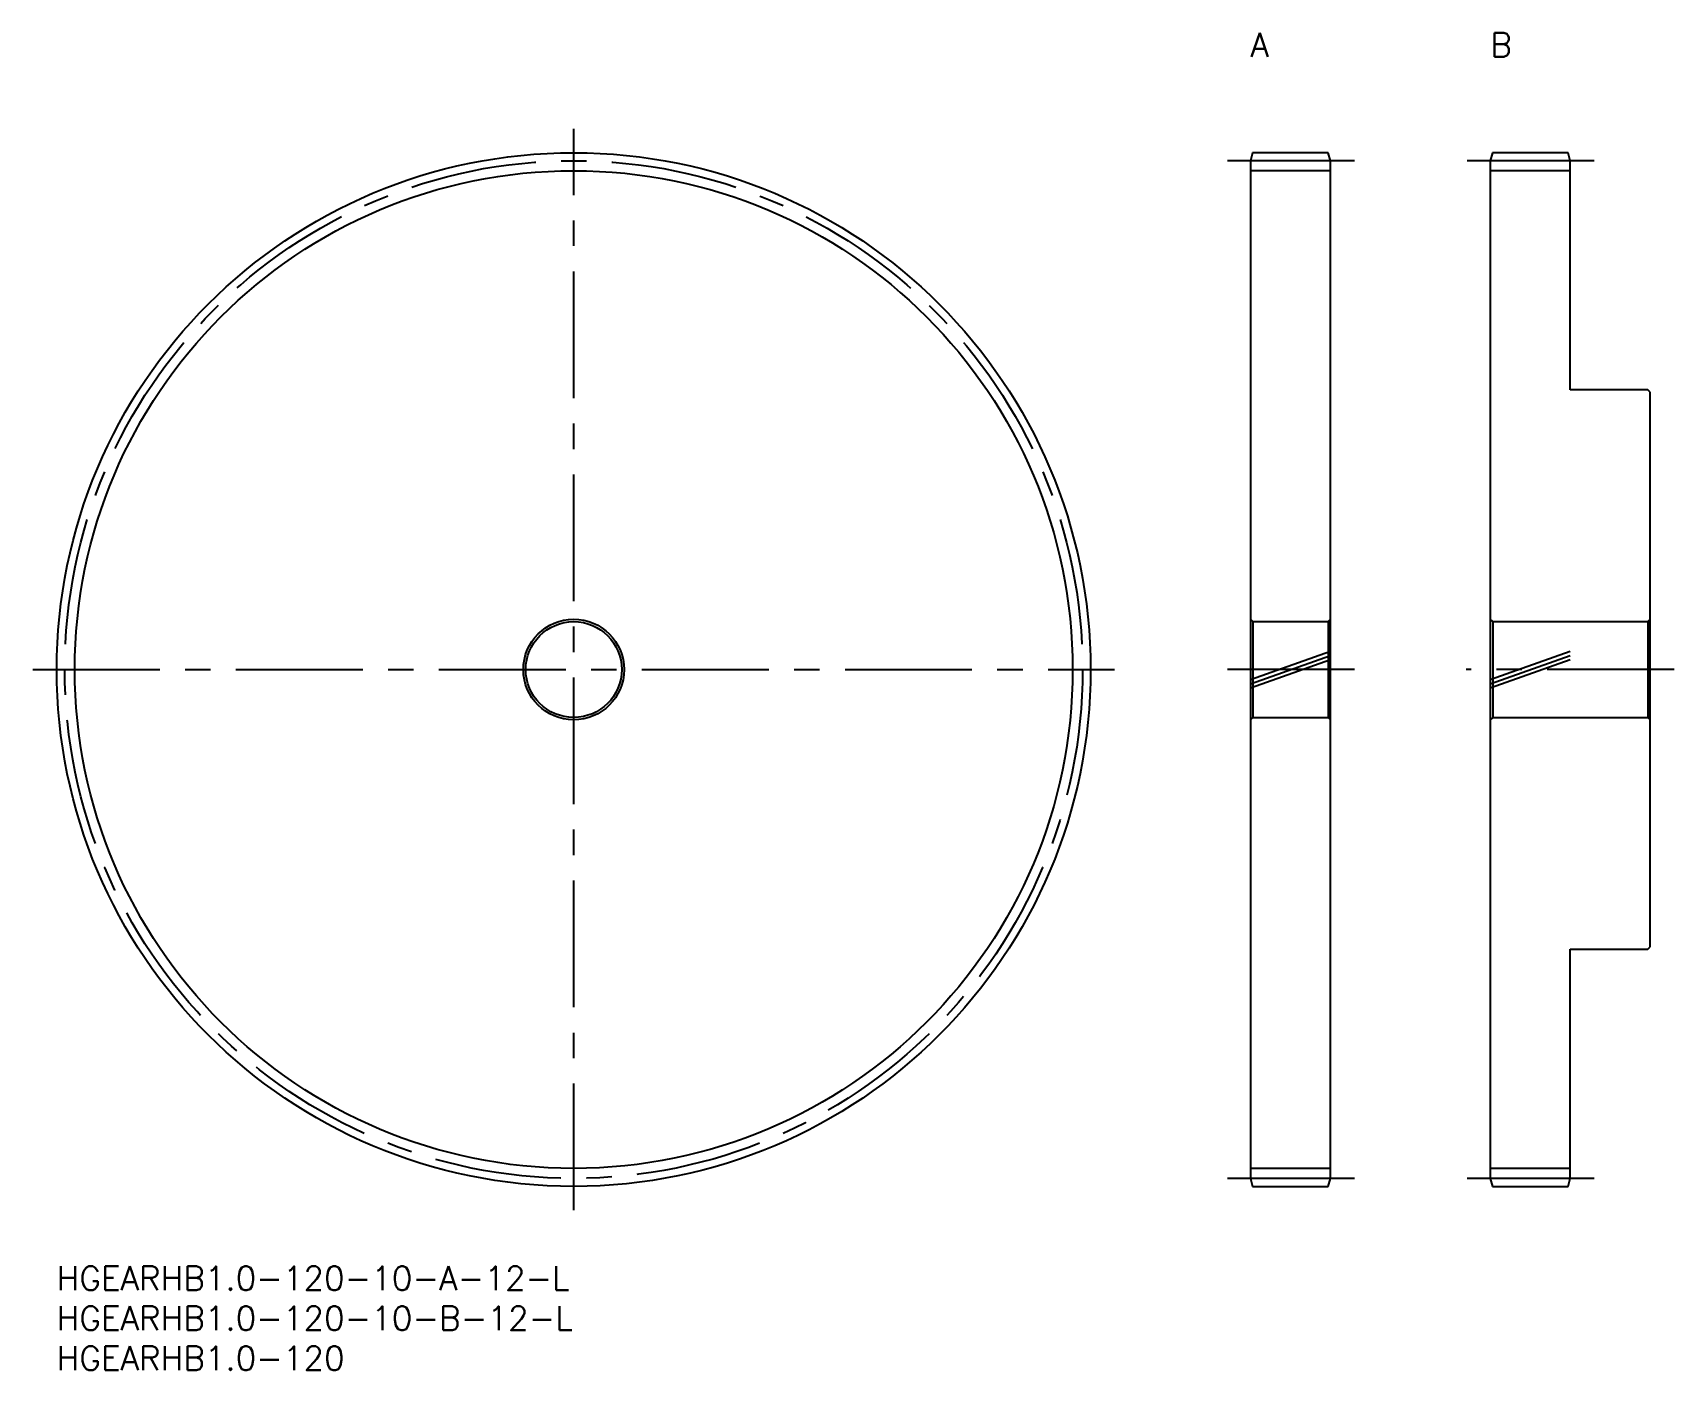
# Model space of a CAD drawing. Extents: x -3 to 202, y -13 to 154.
import ezdxf

# ---------------------------------------------------------------- set-up
doc = ezdxf.new("R2010")
doc.units = 0
doc.header["$LTSCALE"] = 0.5
doc.linetypes.add('CENTER', pattern=[50.8, 31.75, -6.35, 6.35, -6.35])
doc.linetypes.add('PHANTOM', pattern=[63.5, 31.75, -6.35, 6.35, -6.35, 6.35, -6.35])
for name, color, linetype in [('MSM_CENTER', 1, 'CENTER'), ('MSM_CONTINUOUS', 7, 'CONTINUOUS'), ('MSM_IMAGINARY', 6, 'PHANTOM'), ('MSM_NARROW', 5, 'CONTINUOUS'), ('MSM_PART_NUMBER', 7, 'CONTINUOUS')]:
    doc.layers.add(name, color=color, linetype=linetype)
doc.styles.get("Standard").update_dxf_attribs({"font": 'txt.shx', "height": 1, "bigfont": 'bigfont.shx'})

# ---------------------------------------------------------------- blocks, each defined once
blk = doc.blocks.new('*U21')
at = {"layer": 'MSM_PART_NUMBER'}
blk.add_text('A', height=3, dxfattribs=at).set_placement((149.32, 151.32))
blk = doc.blocks.new('*U22')
at = {"layer": 'MSM_PART_NUMBER'}
blk.add_text('B', height=3, dxfattribs=at).set_placement((179.32, 151.32))
blk = doc.blocks.new('*U23')
at = {"layer": 'MSM_PART_NUMBER'}
blk.add_text('HGEARHB1.0-120-10-A-12-L', height=3, dxfattribs=at).set_placement((0, -3))
blk = doc.blocks.new('*U24')
at = {"layer": 'MSM_PART_NUMBER'}
blk.add_text('HGEARHB1.0-120-10-B-12-L', height=3, dxfattribs=at).set_placement((0, -8))
blk = doc.blocks.new('*U25')
at = {"layer": 'MSM_PART_NUMBER'}
blk.add_text('HGEARHB1.0-120', height=3, dxfattribs=at).set_placement((0, -13))

msp = doc.modelspace()

# ---------------------------------------------------------------- linework, layer by layer
at = {"layer": 'MSM_CENTER'}
for p, q in [((64.66, 7), (64.66, 142.32)), ((162.32, 138.32), (146.32, 138.32)), ((192.32, 138.32), (176.32, 138.32)), ((-3, 74.66), (132.32, 74.66)), ((162.32, 74.66), (146.32, 74.66)), ((202.32, 74.66), (176.32, 74.66)), ((162.32, 11), (146.32, 11)), ((192.32, 11), (176.32, 11))]:
    msp.add_line(p, q, dxfattribs=at)
msp.add_circle((64.66, 74.66), 63.66, dxfattribs=at)
at = {"layer": 'MSM_CONTINUOUS'}
for p, q in [((149.59, 139.32), (149.32, 138.32)), ((149.32, 138.32), (149.32, 11)), ((159.05, 139.32), (149.59, 139.32)), ((159.32, 138.32), (159.05, 139.32)), ((159.32, 11), (159.32, 138.32)), ((179.59, 139.32), (179.32, 138.32)), ((179.32, 138.32), (179.32, 11)), ((189.05, 139.32), (179.59, 139.32)), ((189.32, 138.32), (189.05, 139.32)), ((189.32, 109.66), (189.32, 138.32)), ((159.32, 137.07), (149.32, 137.07)), ((189.32, 137.07), (179.32, 137.07)), ((199.02, 109.66), (189.32, 109.66)), ((199.32, 109.36), (199.02, 109.66)), ((199.32, 39.96), (199.32, 109.36)), ((149.62, 80.66), (149.32, 80.96)), ((149.62, 80.66), (149.62, 68.66)), ((149.62, 80.66), (159.02, 80.66)), ((159.32, 80.96), (159.02, 80.66)), ((159.02, 80.66), (159.02, 68.66)), ((179.62, 80.66), (179.32, 80.96)), ((179.62, 80.66), (179.62, 68.66)), ((179.62, 80.66), (199.02, 80.66)), ((199.32, 80.96), (199.02, 80.66)), ((199.02, 80.66), (199.02, 68.66)), ((149.62, 68.66), (149.32, 68.36)), ((149.62, 68.66), (159.02, 68.66)), ((159.32, 68.36), (159.02, 68.66)), ((179.62, 68.66), (179.32, 68.36)), ((179.62, 68.66), (199.02, 68.66)), ((199.32, 68.36), (199.02, 68.66)), ((189.32, 11), (189.32, 39.66)), ((189.32, 39.66), (199.02, 39.66)), ((199.02, 39.66), (199.32, 39.96)), ((159.32, 12.25), (149.32, 12.25)), ((149.32, 11), (149.59, 10)), ((159.05, 10), (159.32, 11)), ((189.32, 12.25), (179.32, 12.25)), ((179.32, 11), (179.59, 10)), ((189.05, 10), (189.32, 11)), ((149.59, 10), (159.05, 10)), ((179.59, 10), (189.05, 10))]:
    msp.add_line(p, q, dxfattribs=at)
for radius in [64.66, 6.3, 6]:
    msp.add_circle((64.66, 74.66), radius, dxfattribs=at)
at = {"layer": 'MSM_IMAGINARY'}
for p, q in [((149.32, 73.42), (159.32, 76.96)), ((149.32, 72.89), (159.32, 76.43)), ((179.32, 73.42), (189.32, 76.96)), ((179.32, 72.89), (189.32, 76.43)), ((149.32, 72.36), (159.32, 75.9)), ((179.32, 72.36), (189.32, 75.9))]:
    msp.add_line(p, q, dxfattribs=at)
at = {"layer": 'MSM_NARROW'}
msp.add_circle((64.66, 74.66), 62.41, dxfattribs=at)

# ---------------------------------------------------------------- block references
at = {"layer": 'MSM_CONTINUOUS'}
for name in ['*U21', '*U22', '*U23', '*U24', '*U25']:
    msp.add_blockref(name, (0, 0), dxfattribs=at)

doc.saveas('drawing.dxf')
